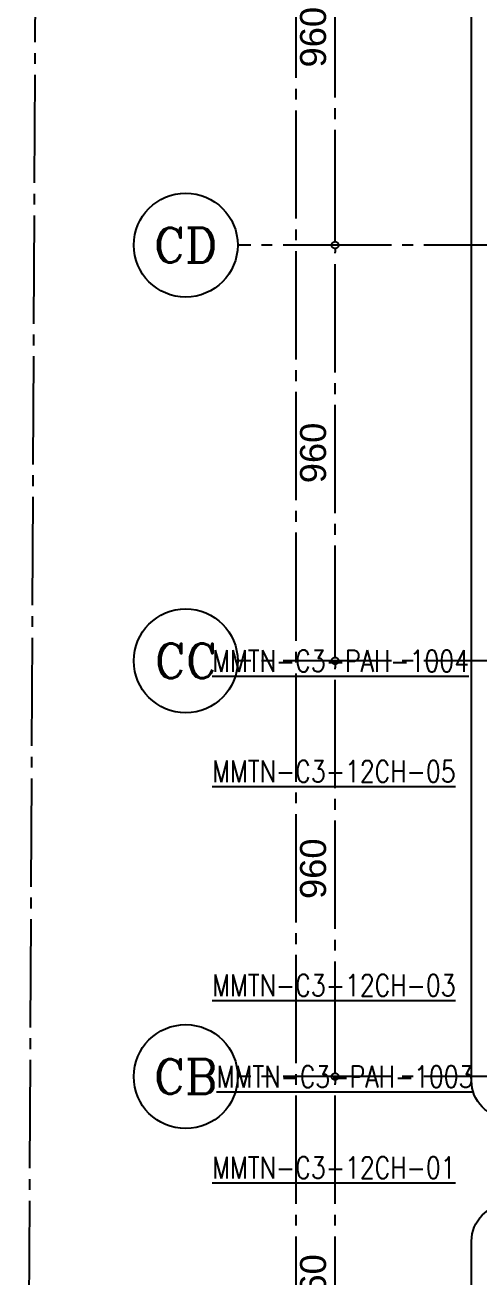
# Model space of a CAD drawing. Extents: x -18489 to 195597, y -1599 to 112111.
# Drawn here: x -18489 to -17441, y 1360 to 4251 of the extents above; entities that cross this region are included whole.
import ezdxf
from ezdxf.enums import TextEntityAlignment as Align

# ---------------------------------------------------------------- set-up
doc = ezdxf.new("R2010")
doc.units = 0
doc.header["$LTSCALE"] = 100
doc.linetypes.add('X-CUB3-L10$0$4', pattern=[2, 1.25, -0.25, 0.25, -0.25])
doc.linetypes.add('X-CUB3-L10$0$COL-CEN-LIN', pattern=[3.25, 2.5, -0.25, 0.25, -0.25])
for name, color, linetype in [('188K-SM-03-F10-MECH-EQ-Y2257103$0$0 Xref', 8, 'Continuous'), ('188K-SM-03-F10-MECH-EQ-Y2257103$0$Micron CUP L10 HVAC EQU$0$M-MECH-EQU', 136, 'Continuous'), ('188K-SM-03-F10-MECH-EQ-Y2257103$0$Micron CUP L10 HVAC EQU$0$M-PHASE1 AREA', 252, 'Continuous'), ('X-CUB3-L10$0$0-MC', 8, 'Continuous'), ('X-CUB3-L10$0$0-NC', 8, 'Continuous'), ('X-CUB3-L10$0$CCL', 8, 'X-CUB3-L10$0$COL-CEN-LIN'), ('X-CUB3-L10$0$SITE-BDG', 8, 'X-CUB3-L10$0$4'), ('X-CUB3-L10$0$WALL-G', 8, 'Continuous')]:
    doc.layers.add(name, color=color, linetype=linetype)
doc.styles.add('188K-SM-03-F10-MECH-EQ-Y2257103$0$Micron CUP L10 HVAC EQU$0$AA-TXT', font='simplex.shx', dxfattribs={"bigfont": 'china.shx'})
doc.styles.add('X-CUB3-L10$0$COL-NUM', font='romanc')
doc.styles.add('X-CUB3-L10$0$DIM', font='', dxfattribs={"width": 0.8})
doc.styles.add('X-CUB3-L10$0$Gen-Text', font='arial.ttf', dxfattribs={"height": 2.5})
doc.styles.get('X-CUB3-L10$0$DIM').set_extended_font_data('MingLiU')
doc.dimstyles.new('X-CUB3-L10$0$CIRL', dxfattribs={"dimtxt": 50, "dimasz": 25, "dimexe": 16, "dimexo": 0, "dimgap": 6, "dimtad": 1, "dimdsep": 46, "dimtxsty": 'X-CUB3-L10$0$DIM', "dimblk": 'X-CUB3-L10$0$_DotBlank', "dimcen": 10, "dimdle": 16, "dimclrd": 256, "dimclre": 256, "dimclrt": 6, "dimadec": 0, "dimazin": 0, "dimtfac": 1, "dimtix": 1, "dimtmove": 2, "dimatfit": 3, "dimldrblk": 'X-CUB3-L10$0$ARROW', "dimfxl": 1, "dimtolj": 1, "dimtzin": 0, "dimarcsym": 0})

# ---------------------------------------------------------------- blocks, each defined once
blk = doc.blocks.new('X-CUB3-L10$0$cn-y')
at = {"layer": 'X-CUB3-L10$0$0-MC'}
blk.add_circle((-50, 0), 50, dxfattribs=at)
at = {"layer": 'X-CUB3-L10$0$0-NC', "style": 'X-CUB3-L10$0$COL-NUM'}
blk.add_attdef('GRID-Y', text='', height=50, dxfattribs=at).set_placement((-50, 0), align=Align.MIDDLE_CENTER)
blk = doc.blocks.new('X-CUB3-L10$0$_DotBlank')
at = {"color": 0, "linetype": 'ByBlock', "lineweight": -2}
blk.add_line((-0.5, 0), (-1, 0), dxfattribs=at)
blk.add_circle((0, 0), 0.5, dxfattribs=at)
blk = doc.blocks.new('*D446')
at = {"layer": 'DefPoints', "color": 0, "transparency": 16777216}
for p in [(-5025, 9262.5), (-4935, 9262.5), (-4935, 1582.5)]:
    blk.add_point(p, dxfattribs=at)
at = {"layer": 'X-CUB3-L10$0$CCL', "lineweight": -2}
for p, q in [((-4935, 9262.5), (-5045, 9262.5)), ((-5025, 1598.5), (-5025, 9246.5)), ((-4935, 1582.5), (-5045, 1582.5))]:
    blk.add_line(p, q, dxfattribs=at)
at = {"layer": 'X-CUB3-L10$0$CCL', "lineweight": -2, "xscale": 16, "yscale": 16, "zscale": 16}
for p, rotation in [((-5025, 9262.5), 90), ((-5025, 1582.5), 270)]:
    blk.add_blockref('X-CUB3-L10$0$_DotBlank', p, dxfattribs=dict(at, rotation=rotation))
at = {"layer": 'X-CUB3-L10$0$CCL', "color": 6, "insert": (-5075.6, 5422.5), "char_height": 2.5, "attachment_point": 5, "rotation": 90, "style": 'X-CUB3-L10$0$Gen-Text'}
blk.add_mtext('\\A1;{\\H24x;7680}', dxfattribs=at)
blk = doc.blocks.new('X-CUB3-L10$0$ARROW')
at = {"color": 3}
blk.add_solid([(0, 0), (-2.4, -0.4), (-2.4, 0.4)], dxfattribs=at)
blk = doc.blocks.new('*D447')
at = {"layer": 'DefPoints', "color": 0, "transparency": 16777216}
for p in [(-4935, 2542.5), (-4845, 2542.5), (-4845, 1582.5)]:
    blk.add_point(p, dxfattribs=at)
at = {"layer": 'X-CUB3-L10$0$CCL', "lineweight": -2}
for p, q in [((-4845, 2542.5), (-4955, 2542.5)), ((-4935, 1598.5), (-4935, 2526.5)), ((-4845, 1582.5), (-4955, 1582.5))]:
    blk.add_line(p, q, dxfattribs=at)
at = {"layer": 'X-CUB3-L10$0$CCL', "lineweight": -2, "xscale": 16, "yscale": 16, "zscale": 16}
for p, rotation in [((-4935, 2542.5), 90), ((-4935, 1582.5), 270)]:
    blk.add_blockref('X-CUB3-L10$0$_DotBlank', p, dxfattribs=dict(at, rotation=rotation))
at = {"layer": 'X-CUB3-L10$0$CCL', "color": 6, "insert": (-4985.6, 2062.5), "char_height": 2.5, "attachment_point": 5, "rotation": 90, "style": 'X-CUB3-L10$0$Gen-Text'}
blk.add_mtext('\\A1;{\\H24x;960}', dxfattribs=at)
blk = doc.blocks.new('*D448')
at = {"layer": 'DefPoints', "color": 0, "transparency": 16777216}
for p in [(-4935, 3502.5), (-4845, 3502.5), (-4845, 2542.5)]:
    blk.add_point(p, dxfattribs=at)
at = {"layer": 'X-CUB3-L10$0$CCL', "lineweight": -2}
for p, q in [((-4845, 3502.5), (-4955, 3502.5)), ((-4935, 2558.5), (-4935, 3486.5)), ((-4845, 2542.5), (-4955, 2542.5))]:
    blk.add_line(p, q, dxfattribs=at)
at = {"layer": 'X-CUB3-L10$0$CCL', "lineweight": -2, "xscale": 16, "yscale": 16, "zscale": 16}
for p, rotation in [((-4935, 3502.5), 90), ((-4935, 2542.5), 270)]:
    blk.add_blockref('X-CUB3-L10$0$_DotBlank', p, dxfattribs=dict(at, rotation=rotation))
at = {"layer": 'X-CUB3-L10$0$CCL', "color": 6, "insert": (-4985.6, 3022.5), "char_height": 2.5, "attachment_point": 5, "rotation": 90, "style": 'X-CUB3-L10$0$Gen-Text'}
blk.add_mtext('\\A1;{\\H24x;960}', dxfattribs=at)
blk = doc.blocks.new('*D449')
at = {"layer": 'DefPoints', "color": 0, "transparency": 16777216}
for p in [(-4935, 4462.5), (-4845, 4462.5), (-4845, 3502.5)]:
    blk.add_point(p, dxfattribs=at)
at = {"layer": 'X-CUB3-L10$0$CCL', "lineweight": -2}
for p, q in [((-4845, 4462.5), (-4955, 4462.5)), ((-4935, 3518.5), (-4935, 4446.5)), ((-4845, 3502.5), (-4955, 3502.5))]:
    blk.add_line(p, q, dxfattribs=at)
at = {"layer": 'X-CUB3-L10$0$CCL', "lineweight": -2, "xscale": 16, "yscale": 16, "zscale": 16}
for p, rotation in [((-4935, 4462.5), 90), ((-4935, 3502.5), 270)]:
    blk.add_blockref('X-CUB3-L10$0$_DotBlank', p, dxfattribs=dict(at, rotation=rotation))
at = {"layer": 'X-CUB3-L10$0$CCL', "color": 6, "insert": (-4985.6, 3982.5), "char_height": 2.5, "attachment_point": 5, "rotation": 90, "style": 'X-CUB3-L10$0$Gen-Text'}
blk.add_mtext('\\A1;{\\H24x;960}', dxfattribs=at)
blk = doc.blocks.new('*D450')
at = {"layer": 'DefPoints', "color": 0, "transparency": 16777216}
for p in [(-4935, 5422.5), (-4845, 5422.5), (-4845, 4462.5)]:
    blk.add_point(p, dxfattribs=at)
at = {"layer": 'X-CUB3-L10$0$CCL', "lineweight": -2}
for p, q in [((-4845, 5422.5), (-4955, 5422.5)), ((-4935, 4478.5), (-4935, 5406.5)), ((-4845, 4462.5), (-4955, 4462.5))]:
    blk.add_line(p, q, dxfattribs=at)
at = {"layer": 'X-CUB3-L10$0$CCL', "lineweight": -2, "xscale": 16, "yscale": 16, "zscale": 16}
for p, rotation in [((-4935, 5422.5), 90), ((-4935, 4462.5), 270)]:
    blk.add_blockref('X-CUB3-L10$0$_DotBlank', p, dxfattribs=dict(at, rotation=rotation))
at = {"layer": 'X-CUB3-L10$0$CCL', "color": 6, "insert": (-4985.6, 4942.5), "char_height": 2.5, "attachment_point": 5, "rotation": 90, "style": 'X-CUB3-L10$0$Gen-Text'}
blk.add_mtext('\\A1;{\\H24x;960}', dxfattribs=at)
blk = doc.blocks.new('188K-SM-03-F10-MECH-EQ-Y2257103$0$Micron CUP L10 HVAC EQU$0$A$C0c53ceb0')
at = {"layer": '188K-SM-03-F10-MECH-EQ-Y2257103$0$Micron CUP L10 HVAC EQU$0$M-PHASE1 AREA', "style": '188K-SM-03-F10-MECH-EQ-Y2257103$0$Micron CUP L10 HVAC EQU$0$AA-TXT', "width": 0.8}
for s, p in [('%%UMMTN-C3-PAH-1004', (-19139.22626, 18650.10113)), ('%%UMMTN-C3-PAH-1003', (-19035.20264, 9050.11653))]:
    blk.add_text(s, height=500, rotation=359.998768232, dxfattribs=at).set_placement(p, align=Align.MIDDLE_LEFT)
for s, p in [('%%UMMTN-C3-12CH-05', (-19139.22626, 15848.14053)), ('%%UMMTN-C3-12CH-03', (-19139.22626, 10909.47057)), ('%%UMMTN-C3-12CH-01', (-19139.22626, 6699.44744))]:
    blk.add_text(s, height=500, rotation=0.001231768, dxfattribs=at).set_placement(p)
blk = doc.blocks.new('188K-SM-03-F10-MECH-EQ-Y2257103$0$Micron CUP L10 HVAC EQU')
at = {"layer": '188K-SM-03-F10-MECH-EQ-Y2257103$0$Micron CUP L10 HVAC EQU$0$M-MECH-EQU'}
blk.add_blockref('188K-SM-03-F10-MECH-EQ-Y2257103$0$Micron CUP L10 HVAC EQU$0$A$C0c53ceb0', (-206167, 2082), dxfattribs=at)
blk = doc.blocks.new('188K-SM-03-F10-MECH-EQ-Y2257103')
at = {"layer": '188K-SM-03-F10-MECH-EQ-Y2257103$0$0 Xref', "xscale": 0.1, "yscale": 0.1, "zscale": 0.1}
blk.add_blockref('188K-SM-03-F10-MECH-EQ-Y2257103$0$Micron CUP L10 HVAC EQU', (4473.5, 709.2), dxfattribs=at)
blk = doc.blocks.new('X-CUB3-L10$0$CUB3-10')
at = {"layer": 'X-CUB3-L10$0$CCL'}
for p, q in [((720, 4462.459), (-5160, 4462.459)), ((720, 3502.459), (-5160, 3502.459)), ((720, 2542.459), (-5160, 2542.459))]:
    blk.add_line(p, q, dxfattribs=at)
ref = blk.add_blockref('X-CUB3-L10$0$cn-y', (-5160, 4462.459), dxfattribs=dict(at, xscale=2.399999999999997, yscale=2.399999999999997, zscale=2.399999999999997))
ref.add_attrib('GRID-Y', 'CD', dxfattribs={"layer": 'X-CUB3-L10$0$0-NC', "height": 80, "style": 'X-CUB3-L10$0$COL-NUM'}).set_placement((-5280, 4462.459), align=Align.MIDDLE_CENTER)
ref = blk.add_blockref('X-CUB3-L10$0$cn-y', (-5160, 3502.459), dxfattribs=dict(at, xscale=2.399999999999997, yscale=2.399999999999997, zscale=2.399999999999997))
ref.add_attrib('GRID-Y', 'CC', dxfattribs={"layer": 'X-CUB3-L10$0$0-NC', "height": 80, "style": 'X-CUB3-L10$0$COL-NUM'}).set_placement((-5280, 3502.459), align=Align.MIDDLE_CENTER)
ref = blk.add_blockref('X-CUB3-L10$0$cn-y', (-5160, 2542.459), dxfattribs=dict(at, xscale=2.399999999999997, yscale=2.399999999999997, zscale=2.399999999999997))
ref.add_attrib('GRID-Y', 'CB', dxfattribs={"layer": 'X-CUB3-L10$0$0-NC', "height": 80, "style": 'X-CUB3-L10$0$COL-NUM'}).set_placement((-5280, 2542.459), align=Align.MIDDLE_CENTER)
for base, p1, p2, picture, middle in [((-5025, 9262.459), (-4935, 1582.459), (-4935, 9262.459), '*D446', (-5075.634, 5422.459)), ((-4935, 5422.459), (-4845, 4462.459), (-4845, 5422.459), '*D450', (-4985.634, 4942.459)), ((-4935, 4462.459), (-4845, 3502.459), (-4845, 4462.459), '*D449', (-4985.634, 3982.459)), ((-4935, 3502.459), (-4845, 2542.459), (-4845, 3502.459), '*D448', (-4985.634, 3022.459)), ((-4935, 2542.459), (-4845, 1582.459), (-4845, 2542.459), '*D447', (-4985.634, 2062.459))]:
    dim = blk.add_linear_dim(base=base, p1=p1, p2=p2, angle=90, text='{\\H24x;<>}', dimstyle='X-CUB3-L10$0$CIRL', override={"dimtxt": 60, "dimasz": 16, "dimexe": 20, "dimgap": 20, "dimtxsty": 'X-CUB3-L10$0$Gen-Text'}, dxfattribs=at)
    dim.commit()
    dim.dimension.update_dxf_attribs({"geometry": picture, "text_midpoint": middle})
blk = doc.blocks.new('X-CUB3-L10')
at = {"layer": 'X-CUB3-L10$0$SITE-BDG', "linetype": 'X-CUB3-L10$0$COL-CEN-LIN'}
blk.add_lwpolyline([(-18434.9, 10960.9), (-18489.2, -593.8, 0.415596), (-17489.2, -1598.5), (-8989.4, -1598.5, 0.412805), (-7989.5, -603.2), (-7950.7, 7655.1)], format="xyb", dxfattribs=at)
at = {"layer": 'X-CUB3-L10$0$WALL-G'}
blk.add_lwpolyline([(-16153.1, 807.5), (-16153.1, 797.5), (-16014.1, 797.5), (-16014.1, 767.5), (-16153.1, 767.5), (-16153.1, 643.5, -0.414214), (-16353.1, 443.5), (-17258.1, 443.5, -0.414214), (-17458.1, 643.5), (-17458.1, 1442.5, -0.414214), (-17373.1, 1527.5), (-17373.1, 1727.5, -0.414214), (-17458.1, 1812.5), (-17458.1, 6702.5, -0.414214)], format="xyb", dxfattribs=at)
at = {"layer": 'X-CUB3-L10$0$CCL'}
blk.add_blockref('X-CUB3-L10$0$CUB3-10', (-12838.1, -720), dxfattribs=at)

msp = doc.modelspace()

# ---------------------------------------------------------------- block references
msp.add_blockref('X-CUB3-L10', (0, 0))

# ---------------------------------------------------------------- next in the draw order: block references
msp.add_blockref('188K-SM-03-F10-MECH-EQ-Y2257103', (0, 0))

doc.saveas('drawing.dxf')
